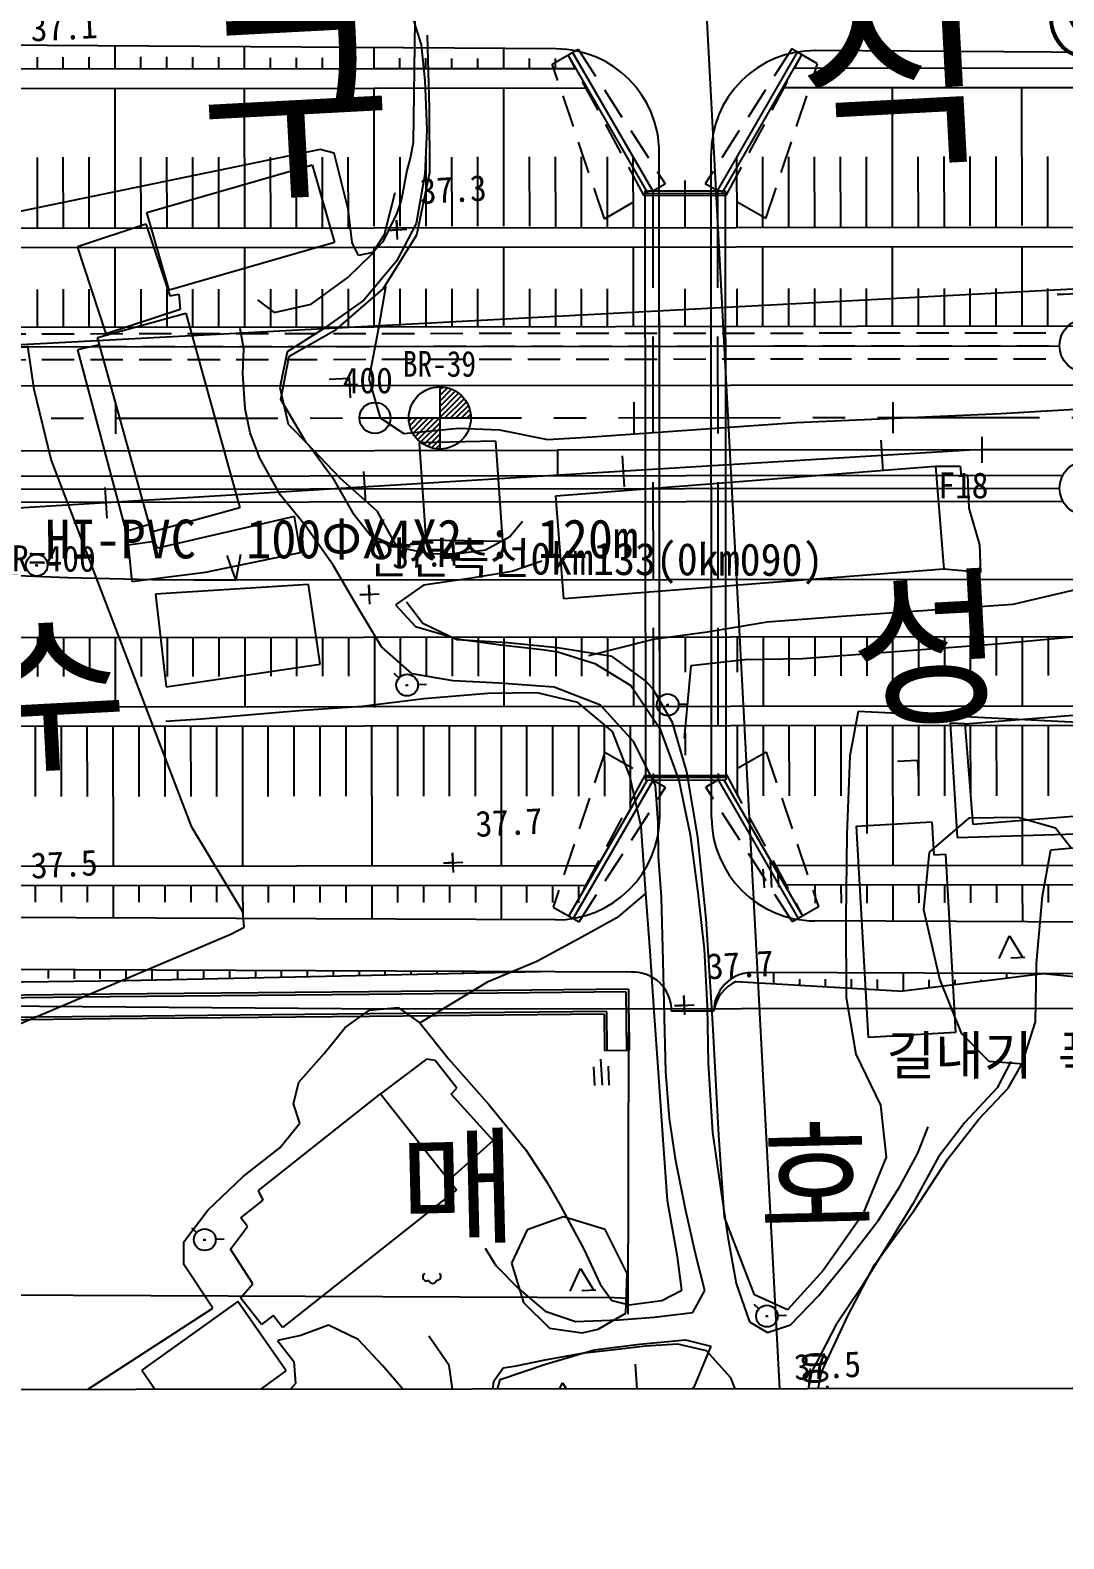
# Model space of a CAD drawing. Header units: millimetres. Extents: x 14054 to 14850, y 1103 to 1807.
# Drawn here: x 14309.7 to 14389.5, y 1396.4 to 1512.9 of the extents above; entities that cross this region are included whole.
import ezdxf
from ezdxf.enums import TextEntityAlignment as Align
from ezdxf.xclip import XClip

# ---------------------------------------------------------------- set-up
doc = ezdxf.new("R2010")
doc.units = ezdxf.units.MM
doc.header["$LTSCALE"] = 10
doc.header["$MEASUREMENT"] = 0
doc.header["$XCLIPFRAME"] = 2
for name, pattern in [('CENTER', [2, 1.25, -0.25, 0.25, -0.25]), ('DASHED2', [0.375, 0.25, -0.125]), ('DASHEDX2', [1.5, 1, -0.5]), ('HIDDEN', [0.375, 0.25, -0.125])]:
    doc.linetypes.add(name, pattern=pattern)
for name, color, linetype in [('TN-CABL', 4, 'Continuous'), ('TN-MANH', 4, 'Continuous'), ('TZ-BASE', 253, 'Continuous'), ('TZ-CABL', 4, 'Continuous')]:
    doc.layers.add(name, color=color, linetype=linetype)
doc.layers.add('TX-PAPR', color=2, linetype='Continuous', plot=False)
doc.styles.add('GR', font='GulimChe.ttf')
doc.styles.get("Standard").update_dxf_attribs({"font": 'GulimChe.ttf'})
doc.linetypes.add('ZIGZAG', pattern='A,0.0001,-0.2,[131,ltypeshp.shx,S=0.2,R=0,X=-0.2,Y=0],-0.4,[131,ltypeshp.shx,S=0.2,R=180,X=0.2,Y=0],-0.2', length=0.8001)

# ---------------------------------------------------------------- blocks, each defined once
blk = doc.blocks.new('JD-FJFJJ5GH')
at = {"layer": 'TZ-BASE'}
for p, q in [((220.07, 135.32), (238.65, -214.54)), ((203.19, 39.92, 38), (202.95, 21.46, 38)), ((699.42, 33.79), (0, -3.35)), ((202.93, 31.06, 38.48), (203.57, 29, 38.48)), ((213.99, 28.68), (37.35, 29.88)), ((204.2, 24.07, 36.98), (204.06, 29.74, 36.98)), ((173.94, 27.14), (173.94, 28.05)), ((175.94, 27.14), (175.94, 28.04)), ((177.94, 27.14), (177.94, 28.04)), ((179.94, 27.14), (179.94, 28.91)), ((181.94, 27.15), (181.94, 28.06)), ((183.94, 27.15), (183.94, 28.06)), ((185.94, 27.15), (185.94, 28.05)), ((187.94, 27.15), (187.94, 28.04)), ((189.94, 27.15), (189.94, 28.85)), ((191.94, 27.16), (191.94, 27.99)), ((193.94, 27.16), (193.94, 27.99)), ((195.94, 27.16), (195.94, 27.98)), ((197.94, 27.16), (197.94, 27.98)), ((199.94, 27.16), (199.94, 28.78)), ((201.93, 27.16), (201.93, 27.96)), ((203.57, 29, 38.48), (203.84, 26.23, 38.48)), ((209.94, 27.17), (209.94, 28.71)), ((279.8, 28.24), (233.99, 28.55)), ((79.94, 27.05), (199.93, 27.16)), ((199.93, 27.16), (215.51, 27.18)), ((203.93, 27.17), (203.93, 27.96)), ((205.93, 27.17), (205.93, 27.95)), ((207.93, 27.17), (207.93, 27.95)), ((211.94, 27.17), (211.94, 27.94)), ((213.94, 27.18), (213.94, 27.93)), ((232.36, 27.19), (412.8, 27.36)), ((79.94, 25.55), (199.93, 25.66)), ((179.95, 14.84), (179.94, 25.64)), ((189.95, 14.85), (189.94, 25.65)), ((199.93, 25.66), (216.37, 25.68)), ((199.95, 14.99), (199.94, 25.66)), ((203.84, 26.23, 38.48), (204, 22.45, 38.48)), ((209.95, 15), (209.94, 25.67)), ((231.49, 25.69), (412.8, 25.86)), ((239.95, 14.9), (239.94, 25.7)), ((249.95, 15.04), (249.94, 25.71)), ((204.23, 19.14, 36.98), (204.2, 24.07, 36.98)), ((204, 22.45, 38.48), (203.84, 19.01, 38.48)), ((202.95, 21.46, 38), (202.75, 20.35, 38)), ((195.76, 20.91, 38), (171.84, 15.98, 38)), ((173.95, 14.84), (173.94, 20.3)), ((175.95, 14.84), (175.94, 20.31)), ((177.95, 14.84), (177.94, 20.31)), ((181.95, 14.85), (181.94, 20.31)), ((183.95, 14.85), (183.94, 20.31)), ((185.95, 14.85), (185.94, 20.32)), ((187.95, 14.85), (187.94, 20.32)), ((191.95, 14.86), (191.94, 20.32)), ((193.95, 14.86), (193.94, 20.32)), ((196.84, 20.63, 38), (195.76, 20.91, 38)), ((195.95, 14.86), (195.94, 20.32)), ((197.93, 16.3, 38), (196.84, 20.63, 38)), ((197.95, 14.86), (197.94, 20.33)), ((201.95, 14.99), (201.94, 20.33)), ((202.75, 20.35, 38), (202.47, 19.28, 38)), ((203.95, 15), (203.94, 20.33)), ((205.95, 15), (205.94, 20.33)), ((207.95, 15), (207.94, 20.34)), ((211.95, 15), (211.94, 20.34)), ((213.95, 14.88), (213.94, 20.34)), ((215.95, 14.88), (215.94, 20.34)), ((217.95, 14.88), (217.94, 20.34)), ((219.95, 14.88), (219.94, 20.34)), ((221.98, -30.57), (221.94, 20.69)), ((225.98, -30.67), (225.94, 20.54)), ((227.95, 14.89), (227.94, 20.35)), ((229.95, 14.89), (229.94, 20.35)), ((231.95, 14.89), (231.94, 20.35)), ((233.95, 14.89), (233.94, 20.35)), ((235.95, 14.9), (235.94, 20.35)), ((237.95, 14.9), (237.94, 20.35)), ((241.95, 14.9), (241.94, 20.35)), ((243.95, 14.9), (243.94, 20.36)), ((245.95, 15.03), (245.94, 20.36)), ((247.95, 14.91), (247.94, 20.36)), ((251.95, 14.91), (251.94, 20.36)), ((182.39, 16.06, 41.04), (195.15, 19.73, 41.04)), ((195.15, 19.73, 41.04), (196.88, 13.72, 41.04)), ((202.47, 19.28, 38), (202.04, 17.07, 38)), ((203.84, 19.01, 38.48), (203.18, 15.21, 38.48)), ((203.24, 14.32, 36.98), (204.23, 19.14, 36.98)), ((200.74, 14.36, 38.48), (201.55, 17.6, 38.48)), ((221.95, 14.88), (221.94, 18.52)), ((223.95, 14.88), (223.94, 18.52)), ((225.95, 14.89), (225.94, 18.53)), ((202.04, 17.07, 38), (201.69, 15.99, 38)), ((177.03, 13.42, 41.03), (182.32, 15.17, 41.03)), ((182.32, 15.17, 41.03), (184.16, 9.61, 41.03)), ((184.11, 10.05, 41.04), (182.39, 16.06, 41.04)), ((198.25, 13.74, 38), (197.93, 16.3, 38)), ((201.69, 15.99, 38), (200.62, 13.77, 38)), ((201.75, 13.96, 37.34), (201.67, 15.46, 37.34)), ((201.67, 15.46, 37.34), (201.71, 14.71, 37.34)), ((203.18, 15.21, 38.48), (201.67, 12.28, 38.48)), ((-0.01, 14.68), (199.94, 14.86)), ((199.77, 12.83, 38.48), (200.74, 14.36, 38.48)), ((199.94, 14.86), (387.45, 15.03)), ((200.64, 10.14, 36.98), (203.24, 14.32, 36.98)), ((200.97, 14.67, 37.34), (202.46, 14.75, 37.34)), ((201.71, 14.71, 37.34), (200.97, 14.67, 37.34)), ((0.51, 13.18), (199.94, 13.36)), ((179.26, 6.67, 41.03), (177.03, 13.42, 41.03)), ((179.95, 7.21), (179.95, 13.34)), ((196.88, 13.72, 41.04), (184.11, 10.05, 41.04)), ((189.95, 7.22), (189.95, 13.35)), ((197.9, 11.02, 38.48), (199.77, 12.83, 38.48)), ((198.74, 12.72, 38), (198.25, 13.74, 38)), ((199.83, 12.97, 38), (198.74, 12.72, 38)), ((200.62, 13.77, 38), (199.83, 12.97, 38)), ((199.94, 13.36), (385.14, 13.53)), ((199.95, 7.23), (199.95, 13.36)), ((209.95, 7.24), (209.95, 13.37)), ((219.95, 7.25), (219.95, 13.38)), ((229.95, 7.26), (229.95, 13.39)), ((239.95, 7.27), (239.95, 13.4)), ((249.95, 7.28), (249.95, 13.41)), ((201.67, 12.28, 38.48), (199.13, 9.28, 38.48)), ((195.08, 8.96, 38.48), (197.9, 11.02, 38.48)), ((173.95, 7.21), (173.95, 10.11)), ((175.95, 7.21), (175.95, 10.12)), ((177.95, 7.21), (177.95, 10.12)), ((181.95, 7.22), (181.95, 10.12)), ((183.95, 7.22), (183.95, 10.12)), ((184.16, 9.61, 41.03), (184.87, 9.75, 41.03)), ((184.87, 9.75, 41.03), (184.96, 8.55, 41.03)), ((185.95, 7.22), (185.95, 10.13)), ((187.95, 7.22), (187.95, 10.13)), ((191.95, 7.23), (191.95, 10.13)), ((193.95, 7.23), (193.95, 10.13)), ((195.95, 7.23), (195.95, 10.13)), ((197, 7.02, 36.98), (200.64, 10.14, 36.98)), ((197.95, 7.23), (197.95, 10.14)), ((200.81, 10.25, 37.85), (200.28, 7.11, 37.85)), ((200.8, 10.47, 37.85), (200.81, 10.25, 37.85)), ((201.95, 7.23), (201.95, 10.14)), ((203.95, 7.24), (203.95, 10.14)), ((205.95, 7.24), (205.95, 10.14)), ((207.95, 7.24), (207.95, 10.15)), ((211.95, 7.24), (211.95, 10.15)), ((213.95, 7.25), (213.95, 10.15)), ((215.95, 7.25), (215.95, 10.15)), ((217.95, 7.25), (217.95, 10.15)), ((221.95, 7.25), (221.95, 10.16)), ((223.95, 7.25), (223.95, 10.16)), ((225.95, 7.26), (225.95, 10.16)), ((227.95, 7.26), (227.95, 10.16)), ((231.95, 7.26), (231.95, 10.17)), ((233.95, 7.26), (233.95, 10.17)), ((235.95, 7.27), (235.95, 10.17)), ((237.95, 7.27), (237.95, 10.17)), ((241.95, 7.27), (241.95, 10.18)), ((243.95, 7.27), (243.95, 10.18)), ((245.95, 7.27), (245.95, 10.18)), ((247.95, 7.28), (247.95, 10.18)), ((251.95, 7.28), (251.95, 10.19)), ((252.67, 9.71, 37.37), (254.16, 9.79, 37.37)), ((253.41, 9.75, 37.37), (252.67, 9.71, 37.37)), ((178.58, 6.39, 41.06), (185.39, 8.28, 41.06)), ((184.96, 8.55, 41.03), (179.26, 6.67, 41.03)), ((185.39, 8.28, 41.06), (189.56, -6.75, 41.06)), ((190.94, 9.31, 38.48), (192.23, 8.33, 38.48)), ((192.23, 8.33, 38.48), (195.08, 8.96, 38.48)), ((199.13, 9.28, 38.48), (196.06, 7.1, 38.48)), ((0.52, 7.05), (199.95, 7.23)), ((189.88, 5.52, 38.33), (189.6, 7.08, 38.33)), ((196.06, 7.1, 38.48), (193.22, 5.29, 38.48)), ((193.39, 4.95, 36.98), (197, 7.02, 36.98)), ((200.28, 7.11, 37.85), (199.52, 3.2, 37.85)), ((199.95, 7.23), (412.82, 7.43)), ((178.74, 5.83, 40.44), (177.03, 5.45, 40.44)), ((182.76, -8.64, 41.06), (178.58, 6.39, 41.06)), ((173.7, 2.39, 38), (173.21, 5.74, 38)), ((177.03, 5.45, 40.44), (180.76, -8.55, 40.44)), ((189.8, 3.62, 38.33), (189.88, 5.52, 38.33)), ((193.22, 5.29, 38.48), (192.67, 2.54, 38.48)), ((192.73, 1.61, 36.98), (193.39, 4.95, 36.98)), ((189.99, 0.89, 38.33), (189.8, 3.62, 38.33)), ((0, 2.5), (339.56, 2.8)), ((175, -3.03, 38), (173.7, 2.39, 38)), ((192.67, 2.54, 38.48), (193.29, -0.31, 38.48)), ((196.46, 3.17, 37.07), (198.01, 3.25, 37.07)), ((198.01, 3.25, 37.07), (198.09, 1.73, 37.07)), ((199.52, 3.2, 37.85), (200.41, 0.18, 37.85)), ((205.01, 2.58), (205.01, -2.22)), ((205.01, 2.34), (205.24, 2.57)), ((205.01, 1.91), (205.6, 2.51)), ((205.01, 1.49), (205.92, 2.4)), ((180, -1.04), (180, 1.36)), ((194.68, -1.72, 36.98), (192.73, 1.61, 36.98)), ((205.01, 1.07), (206.2, 2.26)), ((205.01, 0.64), (206.46, 2.09)), ((205.01, 0.22), (206.68, 1.9)), ((205.39, 0.18), (206.89, 1.67)), ((205.82, 0.18), (207.06, 1.42)), ((220, -1.01), (220, 1.39)), ((240, -0.99), (240, 1.41)), ((248.31, 0.53, 37.85), (263.65, 1.43, 37.85)), ((190.32, -0.7, 38.33), (189.99, 0.89, 38.33)), ((200.41, 0.18, 37.85), (202.24, -1.01, 37.85)), ((202.61, 0.18), (207.41, 0.18)), ((202.62, -0.05), (202.85, 0.18)), ((202.68, -0.41), (203.27, 0.18)), ((202.79, -0.73), (203.7, 0.18)), ((202.93, -1.02), (204.12, 0.18)), ((203.1, -1.27), (204.55, 0.18)), ((203.29, -1.5), (204.97, 0.18)), ((206.24, 0.18), (207.21, 1.15)), ((206.67, 0.18), (207.32, 0.83)), ((207.09, 0.18), (207.39, 0.48)), ((232.52, -0.18, 37.85), (248.31, 0.53, 37.85)), ((190.38, -0.98, 38.33), (190.32, -0.7, 38.33)), ((191.12, -2.93, 38.33), (190.38, -0.98, 38.33)), ((193.29, -0.31, 38.48), (194.91, -1.95, 38.48)), ((202.24, -1.01, 37.85), (206.47, -0.61, 37.85)), ((203.52, -1.7), (205.01, -0.21)), ((203.77, -1.87), (205.01, -0.63)), ((204.05, -2.02), (205.01, -1.06)), ((206.47, -0.61, 37.85), (209.62, -0.74, 37.85)), ((209.62, -0.74, 37.85), (213.32, -1.49, 37.85)), ((216.77, -1.28, 37.85), (232.52, -0.18, 37.85)), ((31.17, -2.47), (199.96, -2.32)), ((246.34, -2.28), (53.27, -14.05)), ((197.34, -4.5, 36.98), (194.68, -1.72, 36.98)), ((194.91, -1.95, 38.48), (196.73, -4.43, 38.48)), ((199.96, -2.32), (214.09, -2.31)), ((209.32, -1.62, 39.87), (203.4, -1.75, 39.87)), ((203.4, -1.75, 39.87), (203.92, -9.22, 39.87)), ((204.36, -2.13), (205.01, -1.48)), ((204.71, -2.2), (205.01, -1.9)), ((209.86, -9.34, 39.87), (209.32, -1.62, 39.87)), ((213.32, -1.49, 37.85), (216.77, -1.28, 37.85)), ((246.86, -2.28), (214.09, -2.31)), ((214.09, -2.31), (214.09, -4.28)), ((239.05, -1.53), (239.19, -3.92)), ((246.86, -3.28), (246.86, -1.28)), ((278.64, -2.26), (246.86, -2.28)), ((185.87, -31.43, 38), (175, -3.03, 38)), ((192.71, -5.79, 38.33), (191.12, -2.93, 38.33)), ((219.08, -2.74), (219.23, -5.14)), ((196.73, -4.43, 38.48), (198.27, -7.11, 38.48)), ((200.2, -7.05, 36.98), (197.34, -4.5, 36.98)), ((199.12, -3.96), (199.27, -6.35)), ((213.95, -5.84, 40.38), (243.28, -3.53, 40.38)), ((243.28, -3.53, 40.38), (243.91, -11.49, 40.38)), ((243.28, -3.53, 40.22), (245.16, -3.55, 40.22)), ((245.16, -3.55, 40.22), (245.25, -4.29, 40.22)), ((245.25, -4.29, 40.22), (245.74, -4.22, 40.22)), ((245.74, -4.22, 40.22), (245.85, -6.79, 40.22)), ((179.16, -5.18), (179.3, -7.57)), ((194.63, -8.15, 38.33), (192.71, -5.79, 38.33)), ((189.56, -6.75, 41.06), (182.76, -8.64, 41.06)), ((214.57, -13.8, 40.38), (213.95, -5.84, 40.38)), ((245.85, -6.79, 40.22), (246.66, -9.63, 40.22)), ((180.76, -8.55, 40.44), (182.59, -8.01, 40.44)), ((193.79, -7.43, 40.31), (183.21, -9.88, 40.31)), ((194.24, -10.22, 40.31), (193.79, -7.43, 40.31)), ((196.77, -11.18, 38.33), (194.63, -8.15, 38.33)), ((198.27, -7.11, 38.48), (199.64, -8.84, 38.48)), ((201.63, -9.66, 36.98), (200.2, -7.05, 36.98)), ((210.41, -8.98, 38.48), (211.4, -7.8, 38.48)), ((199.64, -8.84, 38.48), (201.75, -9.76, 38.48)), ((203.92, -9.22, 39.87), (209.86, -9.34, 39.87)), ((208.52, -10, 38.48), (210.41, -8.98, 38.48)), ((182.99, -9.36, 40.31), (180.94, -9.65, 40.31)), ((180.94, -9.65, 40.31), (181.24, -12.45, 40.31)), ((183.21, -9.88, 40.31), (182.99, -9.36, 40.31)), ((186.91, -11.73, 40.31), (194.24, -10.22, 40.31)), ((189.26, -12.33), (188.59, -10.45)), ((189.62, -10.37), (189.26, -12.33)), ((201.75, -9.76, 38.48), (204.25, -10.3, 38.48)), ((204.25, -10.3, 38.48), (206.46, -10.29, 38.48)), ((206.46, -10.29, 38.48), (208.52, -10, 38.48)), ((246.66, -9.63, 40.22), (246.74, -11.76, 40.22)), ((173.77, -11.19, 37.78), (173.98, -11.21, 37.78)), ((173.88, -11.12, 37.78), (173.89, -11.28, 37.78)), ((174.72, -11.15, 37.78), (175.4, -11.13, 37.78)), ((198.64, -14.41, 38.33), (196.77, -11.18, 38.33)), ((212.87, -10.88, 38.48), (210.56, -11.68, 38.48)), ((243.91, -11.49, 40.38), (214.57, -13.8, 40.38)), ((246.74, -11.76, 40.22), (243.91, -11.49, 40.22)), ((181.24, -12.45, 40.31), (186.91, -11.73, 40.31)), ((194.87, -12.67, 38.89), (183.06, -13.43, 38.89)), ((189.26, -12.33), (263.26, -12.27)), ((195.77, -18.83, 38.89), (194.87, -12.67, 38.89)), ((199.61, -14.2, 37.43), (199.53, -12.7, 37.43)), ((199.53, -12.7, 37.43), (199.57, -13.45, 37.43)), ((203.74, -12.73, 38.48), (201.59, -14.24, 38.48)), ((207.14, -12.25, 38.48), (203.74, -12.73, 38.48)), ((210.56, -11.68, 38.48), (207.14, -12.25, 38.48)), ((255.88, -12.66, 37.62), (249.23, -14.23, 37.62)), ((183.06, -13.43, 38.89), (183.88, -20.59, 38.89)), ((198.83, -13.49, 37.43), (200.32, -13.41, 37.43)), ((199.57, -13.45, 37.43), (198.83, -13.49, 37.43)), ((200.5, -17.5, 38.33), (198.64, -14.41, 38.33)), ((201.59, -14.24, 38.48), (203.14, -15.92, 38.48)), ((203.7, -15.7, 36.98), (202.44, -14.04, 36.98)), ((242.65, -14.69, 37.62), (236.04, -15.16, 37.62)), ((249.23, -14.23, 37.62), (242.65, -14.69, 37.62)), ((203.14, -15.92, 38.48), (206.5, -16.9, 38.48)), ((206.32, -16.95, 36.98), (203.7, -15.7, 36.98)), ((230.28, -15.6, 37.62), (225.65, -16.35, 37.62)), ((236.04, -15.16, 37.62), (230.28, -15.6, 37.62)), ((261.54, -16.02, 38.25), (248.01, -17.29, 38.25)), ((279.66, -16.69), (80.55, -16.87)), ((173.98, -19.79), (173.98, -16.79)), ((175.98, -19.79), (175.98, -16.79)), ((177.98, -19.79), (177.98, -16.79)), ((179.98, -22.19), (179.98, -16.79)), ((181.98, -19.78), (181.98, -16.78)), ((183.98, -19.78), (183.98, -16.78)), ((185.98, -19.78), (185.98, -16.78)), ((187.98, -19.78), (187.98, -16.78)), ((189.98, -22.18), (189.98, -16.78)), ((191.98, -19.77), (191.98, -16.77)), ((193.98, -19.77), (193.98, -16.77)), ((195.98, -19.77), (195.98, -16.77)), ((197.98, -19.77), (197.98, -16.77)), ((199.98, -22.17), (199.98, -16.77)), ((201.98, -19.77), (201.98, -16.77)), ((203.98, -19.76), (203.98, -16.76)), ((205.98, -19.76), (205.98, -16.76)), ((210.23, -17.18, 36.98), (206.32, -16.95, 36.98)), ((206.5, -16.9, 38.48), (209.71, -17.35, 38.48)), ((207.98, -19.76), (207.98, -16.76)), ((209.71, -17.35, 38.48), (212.91, -17.7, 38.48)), ((209.98, -22.16), (209.98, -16.76)), ((214.09, -17.58, 36.98), (210.23, -17.18, 36.98)), ((211.98, -19.76), (211.98, -16.76)), ((213.98, -19.75), (213.98, -16.75)), ((215.98, -19.75), (215.98, -16.75)), ((221.47, -16.93, 37.62), (216.49, -18.2, 37.62)), ((217.98, -19.75), (217.98, -16.75)), ((219.98, -22.12), (219.98, -16.75)), ((225.65, -16.35, 37.62), (221.47, -16.93, 37.62)), ((221.98, -19.44), (221.98, -16.75)), ((223.98, -19.44), (223.98, -16.75)), ((225.98, -19.44), (225.98, -16.74)), ((227.98, -19.44), (227.98, -16.74)), ((229.98, -22.14), (229.98, -16.74)), ((231.98, -19.74), (231.98, -16.74)), ((248.01, -17.29, 38.25), (233.01, -18.41, 38.25)), ((233.98, -19.74), (233.98, -16.74)), ((235.98, -19.73), (235.98, -16.73)), ((237.98, -19.73), (237.98, -16.73)), ((239.98, -22.13), (239.98, -16.73)), ((241.98, -19.73), (241.98, -16.73)), ((243.98, -19.73), (243.98, -16.73)), ((245.98, -19.73), (245.98, -16.73)), ((247.98, -19.72), (247.98, -16.72)), ((249.98, -22.12), (249.98, -16.72)), ((251.98, -19.72), (251.98, -16.72)), ((202.86, -19.58, 38.33), (200.5, -17.5, 38.33)), ((212.91, -17.7, 38.48), (214.11, -17.87, 38.48)), ((218.31, -18.25, 36.98), (214.09, -17.58, 36.98)), ((214.11, -17.87, 38.48), (216.96, -18.78, 38.48)), ((220.87, -20.11, 36.98), (218.31, -18.25, 36.98)), ((228.55, -18.5, 38.25), (224.37, -18.97, 38.25)), ((233.01, -18.41, 38.25), (228.55, -18.5, 38.25)), ((183.88, -20.59, 38.89), (195.77, -18.83, 38.89)), ((201.46, -19.53, 38.07), (201.85, -19.9, 38.07)), ((206.04, -20.11, 38.33), (202.86, -19.58, 38.33)), ((216.96, -18.78, 38.48), (219.76, -20.48, 38.48)), ((224.37, -18.97, 38.25), (223.86, -24.55, 38.25)), ((202.37, -20.45, 38.07), (202.57, -20.46, 38.07)), ((202.48, -20.38, 38.07), (202.49, -20.54, 38.07)), ((203.32, -20.41, 38.07), (203.99, -20.39, 38.07)), ((209.59, -20.29, 38.33), (206.04, -20.11, 38.33)), ((213.83, -20.6, 38.33), (209.59, -20.29, 38.33)), ((217.4, -22, 38.33), (213.83, -20.6, 38.33)), ((219.76, -20.48, 38.48), (221.99, -23.79, 38.48)), ((221.45, -20.75, 36.98), (220.87, -20.11, 36.98)), ((222.96, -23.33, 36.98), (221.45, -20.75, 36.98)), ((279.66, -22.06), (80.71, -22.24)), ((199, -22.11, 38.08), (194.45, -22.42, 38.08)), ((203.78, -21.52, 38.08), (199, -22.11, 38.08)), ((208.72, -21.1, 38.08), (203.78, -21.52, 38.08)), ((212.51, -21.05, 38.08), (208.72, -21.1, 38.08)), ((215.67, -21.8, 38.08), (212.51, -21.05, 38.08)), ((218.33, -24.04, 38.08), (215.67, -21.8, 38.08)), ((219.99, -24.82, 38.33), (217.4, -22, 38.33)), ((221.58, -21.05, 38.07), (221.97, -21.42, 38.07)), ((222.49, -21.98, 38.07), (222.69, -21.99, 38.07)), ((222.6, -21.9, 38.07), (222.6, -22.06, 38.07)), ((223.44, -21.93, 38.07), (224.11, -21.91, 38.07)), ((184.57, -23.22, 38.08), (183.86, -23.27, 38.08)), ((186.6, -23.08, 38.08), (184.57, -23.22, 38.08)), ((190.47, -22.74, 38.08), (186.6, -23.08, 38.08)), ((194.45, -22.42, 38.08), (190.47, -22.74, 38.08)), ((237.3, -22.5, 36.98), (236.65, -25.91, 36.98)), ((257.89, -23.53, 36.98), (237.3, -22.5, 36.98)), ((245.55, -23.43, 41.76), (257.6, -22.48, 41.76)), ((279.66, -23.56), (80.76, -23.74)), ((173.77, -23.66), (173.78, -29.06)), ((175.77, -23.66), (175.78, -29.06)), ((177.77, -23.66), (177.78, -29.06)), ((179.77, -23.66), (179.78, -34.46)), ((181.77, -23.65), (181.78, -29.05)), ((183.77, -23.65), (183.78, -29.05)), ((185.77, -23.65), (185.78, -29.05)), ((187.77, -23.65), (187.78, -29.05)), ((189.77, -23.65), (189.78, -34.45)), ((191.74, -23.64), (191.74, -29.05)), ((193.74, -23.64), (193.74, -29.04)), ((195.74, -23.64), (195.74, -29.04)), ((197.74, -23.64), (197.74, -29.04)), ((199.74, -23.64), (199.75, -34.44)), ((201.74, -23.64), (201.74, -29.04)), ((203.74, -23.63), (203.74, -29.03)), ((205.74, -23.63), (205.74, -29.03)), ((207.74, -23.63), (207.74, -29.03)), ((209.74, -23.63), (209.75, -34.43)), ((211.7, -23.63), (211.71, -29.03)), ((213.7, -23.62), (213.71, -29.02)), ((215.7, -23.62), (215.71, -29.02)), ((217.7, -23.62), (217.71, -29.02)), ((219.67, -27.45, 38.08), (218.33, -24.04, 38.08)), ((219.7, -23.62), (219.71, -30.1)), ((221.98, -25.85), (221.98, -24.15)), ((221.99, -23.79, 38.48), (223.45, -27.79, 38.48)), ((224.08, -27.14, 36.98), (222.96, -23.33, 36.98)), ((223.98, -25.85), (223.98, -24.15)), ((225.98, -25.86), (225.98, -24.14)), ((227.99, -29.01), (227.98, -23.61)), ((229.99, -29.01), (229.98, -23.61)), ((231.99, -29.01), (231.98, -23.61)), ((233.99, -29.01), (233.98, -23.61)), ((235.99, -29), (235.98, -23.6)), ((237.99, -31.9), (237.98, -23.6)), ((239.99, -34.4), (239.98, -23.6)), ((241.99, -29), (241.98, -23.6)), ((243.99, -29), (243.98, -23.6)), ((245.55, -23.43, 41.42), (244.4, -23.4, 41.42)), ((244.4, -23.4, 41.42), (244.95, -32.22, 41.42)), ((246.17, -31.21, 41.76), (245.55, -23.43, 41.76)), ((245.99, -29), (245.98, -23.6)), ((247.99, -28.99), (247.98, -23.59)), ((249.99, -34.39), (249.98, -23.59)), ((251.99, -28.99), (251.98, -23.59)), ((221.65, -28.21, 38.33), (219.99, -24.82, 38.33)), ((236.65, -25.91, 36.98), (236.43, -32, 36.98)), ((240.34, -26.32, 38.94), (241.88, -26.24, 38.94)), ((241.88, -26.24, 38.94), (241.96, -27.76, 38.94)), ((220.55, -31.36, 38.08), (219.67, -27.45, 38.08)), ((223.45, -27.79, 38.48), (224.32, -32.02, 38.48)), ((224.93, -32.19, 36.98), (224.08, -27.14, 36.98)), ((221.85, -31.05, 38.33), (221.65, -28.21, 38.33)), ((258.21, -30.26, 41.76), (246.17, -31.21, 41.76)), ((189.79, -37.97, 38), (185.87, -31.43, 38)), ((220.92, -36.55, 38.08), (220.55, -31.36, 38.08)), ((221.89, -33.69, 38.33), (221.85, -31.05, 38.33)), ((237.17, -31.35, 41.24), (242.99, -31.02, 41.24)), ((238.09, -47.67, 41.24), (237.17, -31.35, 41.24)), ((242.81, -33.34, 40.4), (245.88, -30.69, 40.4)), ((242.99, -31.02, 41.24), (243.13, -33.56, 41.24)), ((245.88, -30.69, 40.4), (249.63, -30.65, 40.4)), ((249.63, -30.65, 40.4), (252.54, -31.48, 40.4)), ((224.32, -32.02, 38.48), (224.91, -36.48, 38.48)), ((225.56, -38.51, 36.98), (224.93, -32.19, 36.98)), ((236.43, -32, 36.98), (236.34, -38.44, 36.98)), ((244.95, -32.22, 41.42), (257.75, -31.83, 41.42)), ((252.54, -31.48, 40.4), (253.76, -33.04, 40.4)), ((206.06, -34.91, 37.67), (205.98, -33.41, 37.67)), ((205.98, -33.41, 37.67), (206.02, -34.16, 37.67)), ((222.11, -36.82, 38.33), (221.89, -33.69, 38.33)), ((242.37, -37.8, 40.4), (242.81, -33.34, 40.4)), ((243.13, -33.56, 41.24), (244.04, -33.51, 41.24)), ((244.04, -33.51, 41.24), (244.82, -47.29, 41.24)), ((251.52, -36.73, 36.98), (252.16, -33.18, 36.98)), ((252.16, -33.18, 36.98), (256.1, -32.8, 36.98)), ((217.19, -34.42), (81.09, -34.54)), ((205.28, -34.2, 37.67), (206.77, -34.12, 37.67)), ((206.02, -34.16, 37.67), (205.28, -34.2, 37.67)), ((229.95, -34.66, 37.21), (230.03, -36.1, 37.21)), ((230.51, -34.06, 37.21), (230.61, -36.07, 37.21)), ((279.67, -34.36), (230.78, -34.41)), ((231.18, -36.06, 37.21), (231.1, -34.59, 37.21)), ((216.33, -35.92), (81.14, -36.04)), ((173.78, -35.96), (173.78, -37.21)), ((175.78, -35.96), (175.78, -37.21)), ((177.78, -35.96), (177.78, -37.21)), ((179.78, -35.96), (179.79, -38.45)), ((181.78, -35.95), (181.78, -37.22)), ((183.78, -35.95), (183.78, -37.22)), ((185.78, -35.95), (185.78, -37.22)), ((187.78, -35.95), (187.78, -37.22)), ((189.78, -35.95), (189.79, -38.44)), ((191.75, -35.94), (191.75, -37.23)), ((193.75, -35.94), (193.75, -37.23)), ((195.75, -35.94), (195.75, -37.23)), ((197.75, -35.94), (197.75, -37.23)), ((199.75, -35.94), (199.75, -38.52)), ((201.75, -35.94), (201.75, -37.24)), ((203.75, -35.93), (203.75, -37.24)), ((205.75, -35.93), (205.75, -37.24)), ((207.75, -35.93), (207.75, -37.25)), ((209.75, -35.93), (209.75, -38.52)), ((211.71, -35.93), (211.71, -37.25)), ((213.71, -35.92), (213.71, -37.25)), ((215.71, -35.92), (215.71, -37.26)), ((279.67, -35.86), (231.65, -35.91)), ((234, -37.3), (233.99, -35.91)), ((236, -37.29), (235.99, -35.9)), ((238, -37.29), (237.99, -35.9)), ((240, -38.69), (239.99, -35.9)), ((242, -37.27), (241.99, -35.9)), ((244, -37.27), (243.99, -35.9)), ((246, -37.26), (245.99, -35.9)), ((248, -37.26), (247.99, -35.89)), ((250, -38.73), (249.99, -35.89)), ((252, -37.24), (251.99, -35.89)), ((218.86, -38.3, 38.01), (220.92, -36.55, 38.01)), ((221.23, -40.99, 38.08), (220.92, -36.55, 38.08)), ((222.24, -41.74, 38.33), (222.11, -36.82, 38.33)), ((224.91, -36.48, 38.48), (225.4, -40.84, 38.48)), ((251.06, -41.95, 36.98), (251.52, -36.73, 36.98)), ((213.95, -38.58), (81.55, -38.05)), ((189.9, -39.15, 38), (189.79, -37.97, 38)), ((215.97, -39.9, 38.01), (218.86, -38.3, 38.01)), ((236.34, -38.44, 36.98), (236.38, -44.58, 36.98)), ((243.6, -43.15, 40.4), (242.37, -37.8, 40.4)), ((188.93, -39.67, 38), (189.9, -39.15, 38)), ((226.08, -46.59, 36.98), (225.56, -38.51, 36.98)), ((277.52, -38.84), (233.95, -38.66)), ((170.59, -47.44, 38), (188.93, -39.67, 38)), ((212.49, -41.78, 38.01), (215.97, -39.9, 38.01)), ((248.18, -41.56, 39.55), (248.99, -39.82, 39.55)), ((248.99, -39.82, 39.55), (249.98, -41.47, 39.55)), ((208.74, -43.33, 38.01), (212.49, -41.78, 38.01)), ((221.55, -45.62, 38.08), (221.23, -40.99, 38.08)), ((222.34, -46.13, 38.33), (222.24, -41.74, 38.33)), ((225.4, -40.84, 38.48), (225.63, -45.26, 38.48)), ((249.08, -41.52, 39.55), (250.16, -41.46, 39.55)), ((220.05, -42.61), (81.71, -42.05)), ((174.77, -42.42), (174.77, -43.12)), ((176.77, -42.43), (176.77, -43.13)), ((178.77, -42.44), (178.77, -43.14)), ((180.77, -42.45), (180.77, -43.25)), ((180.77, -43.25), (212.77, -42.58)), ((182.77, -42.46), (182.77, -43.21)), ((184.77, -42.47), (184.77, -43.16)), ((186.77, -42.47), (186.77, -43.12)), ((188.77, -42.48), (188.77, -43.08)), ((190.77, -42.49), (190.77, -43.04)), ((192.77, -42.5), (192.77, -43)), ((194.77, -42.51), (194.77, -42.96)), ((196.77, -42.51), (196.77, -42.91)), ((198.77, -42.52), (198.77, -42.87)), ((200.77, -42.53), (200.77, -42.83)), ((202.77, -42.54), (202.77, -42.79)), ((204.77, -42.55), (204.77, -42.75)), ((206.77, -42.55), (206.77, -42.7)), ((277.5, -42.84), (229.04, -42.64)), ((230.76, -42.65), (230.76, -43.5)), ((240.76, -42.69), (240.76, -44.09)), ((251.57, -42.74), (240.76, -44.09)), ((248.76, -42.72), (248.76, -43.09)), ((250.98, -46.45, 36.98), (251.06, -41.95, 36.98)), ((260.76, -43.67), (251.57, -42.74)), ((160.76, -43.52), (180.77, -43.25)), ((199.56, -44.14, 1.89), (179.56, -44.33, 1.89)), ((219.56, -43.93, 1.89), (199.56, -44.14, 1.89)), ((219.37, -44.13, 1.89), (199.56, -44.34, 1.89)), ((203.46, -46.52, 38.01), (208.74, -43.33, 38.01)), ((219.37, -44.13, -1.01), (219.41, -48.64, 6.68)), ((219.56, -43.93, 1.89), (219.58, -45.83, 1.89)), ((227.88, -43.33), (240.76, -44.09)), ((232.76, -43.16), (232.76, -43.62)), ((234.76, -43.17), (234.76, -43.74)), ((236.76, -43.17), (236.76, -43.85)), ((238.76, -43.18), (238.76, -43.97)), ((242.76, -43.2), (242.76, -43.84)), ((245.29, -47.39, 40.4), (243.6, -43.15, 40.4)), ((244.76, -43.21), (244.76, -43.59)), ((246.76, -43.21), (246.76, -43.34)), ((179.56, -44.33, 1.89), (159.56, -44.55, 1.89)), ((179.56, -44.53, 1.89), (159.56, -44.75, 1.89)), ((199.56, -44.34, 1.89), (179.56, -44.53, 1.89)), ((199.57, -45.55, 38.08), (201.8, -45.35, 38.08)), ((201.8, -45.35, 38.08), (203.46, -46.52, 38.08)), ((223.13, -45.21, 37.69), (224.63, -45.13, 37.69)), ((223.88, -45.17, 37.69), (223.13, -45.21, 37.69)), ((223.92, -45.92, 37.69), (223.84, -44.42, 37.69)), ((223.84, -44.42, 37.69), (223.88, -45.17, 37.69)), ((225.63, -45.26, 38.48), (225.73, -49.68, 38.48)), ((236.38, -44.58, 36.98), (237.11, -48.96, 36.98)), ((179.57, -46.03, 1.89), (159.58, -46.25, 1.89)), ((179.58, -46.23, 1.89), (159.58, -46.45, 1.89)), ((199.57, -45.84, 1.89), (179.57, -46.03, 1.89)), ((199.58, -46.04, 1.89), (179.58, -46.23, 1.89)), ((197.69, -46.89, 38.08), (199.57, -45.55, 38.08)), ((217.88, -45.65, 1.89), (199.57, -45.84, 1.89)), ((217.69, -45.85, 1.89), (199.58, -46.04, 1.89)), ((203.46, -46.52, 38.08), (205.69, -49.33, 38.08)), ((217.69, -45.85, 1.87), (217.71, -48.67, 6.68)), ((217.88, -45.65, 1.53), (217.91, -48.67, 6.68)), ((219.59, -45.83, 1.89), (219.61, -48.64, 6.68)), ((221.86, -49.99, 38.08), (221.55, -45.62, 38.08)), ((222.45, -50.31, 38.33), (222.34, -46.13, 38.33)), ((226.16, -45.63), (222.9, -45.62)), ((226.54, -55.2, 36.98), (226.08, -46.59, 36.98)), ((249.96, -49.67, 36.98), (250.98, -46.45, 36.98)), ((196.08, -48.9, 38.08), (197.69, -46.89, 38.08)), ((219.55, -69.02, 4.29), (219.6, -47.23, 4.29)), ((244.82, -47.29, 41.24), (238.09, -47.67, 41.24)), ((247.41, -49.53, 40.4), (245.29, -47.39, 40.4)), ((194.13, -51.11, 38.08), (196.08, -48.9, 38.08)), ((217.71, -48.67, 6.71), (219.61, -48.64, 6.71)), ((203.98, -49.35, 40.79), (200.43, -52.01, 40.79)), ((204.66, -49.44, 40.79), (203.98, -49.35, 40.79)), ((206.31, -51.58, 40.79), (204.66, -49.44, 40.79)), ((205.69, -49.33, 38.08), (208.8, -52.83, 38.08)), ((216.87, -49.94, 37.21), (216.94, -51.38, 37.21)), ((217.42, -49.34, 37.21), (217.53, -51.35, 37.21)), ((218.09, -51.34, 37.21), (218.02, -49.87, 37.21)), ((222.24, -55.54, 38.08), (221.86, -49.99, 38.08)), ((225.73, -49.68, 38.48), (226.06, -54.99, 38.48)), ((237.11, -48.96, 36.98), (239.03, -52.9, 36.98)), ((250.07, -49.73, 40.4), (247.41, -49.53, 40.4)), ((249.09, -49.52, 37.98), (248.02, -51.56, 37.98)), ((248.88, -51.57, 36.98), (249.96, -49.67, 36.98)), ((193.71, -52.78, 38.08), (194.13, -51.11, 38.08)), ((222.74, -53.93, 38.33), (222.45, -50.31, 38.33)), ((191, -59.47, 41.1), (200.43, -52.01, 41.1)), ((200.43, -52.01, 41.1), (206.3, -59.44, 41.1)), ((205.88, -52.04, 40.79), (206.31, -51.58, 40.79)), ((209.13, -55.63, 40.79), (205.88, -52.04, 40.79)), ((248.02, -51.56, 37.98), (245.52, -54.23, 37.98)), ((246.61, -53.98, 36.98), (248.88, -51.57, 36.98)), ((194.21, -54.28, 38.08), (193.71, -52.78, 38.08)), ((208.8, -52.83, 38.08), (211.65, -56.35, 38.08)), ((239.03, -52.9, 36.98), (239.46, -56.91, 36.98)), ((192.66, -56.18, 38.08), (194.21, -54.28, 38.08)), ((223.22, -57.19, 38.33), (222.74, -53.93, 38.33)), ((241.9, -56.59, 38.48), (242.69, -54.57, 38.48)), ((245.52, -54.23, 37.98), (243.49, -56.88, 37.98)), ((244.22, -57.04, 36.98), (246.61, -53.98, 36.98)), ((205.7, -58.68, 40.79), (209.13, -55.63, 40.79)), ((222.57, -60.27, 38.08), (222.24, -55.54, 38.08)), ((226.06, -54.99, 38.48), (226.62, -58.91, 38.48)), ((226.99, -61.53, 36.98), (226.54, -55.2, 36.98)), ((189.82, -58.41, 38.08), (192.66, -56.18, 38.08)), ((211.65, -56.35, 38.08), (213.25, -58.78, 38.08)), ((239.46, -56.91, 36.98), (237.66, -61.32, 36.98)), ((240.51, -59.16, 38.48), (241.9, -56.59, 38.48)), ((243.49, -56.88, 37.98), (241.53, -60.52, 37.98)), ((241.6, -61.05, 36.98), (244.22, -57.04, 36.98)), ((223.99, -61.06, 38.33), (223.22, -57.19, 38.33)), ((187.1, -61, 38.08), (189.82, -58.41, 38.08)), ((213.25, -58.78, 38.08), (214.31, -60.67, 38.08)), ((226.62, -58.91, 38.48), (227.24, -63.09, 38.48)), ((238.87, -61.77, 38.48), (240.51, -59.16, 38.48)), ((189.64, -61.6, 41.1), (191.36, -60.23, 41.1)), ((191.36, -60.23, 41.1), (191, -59.47, 41.1)), ((206.3, -59.44, 41.1), (192.87, -70.06, 41.1)), ((223.34, -64.61, 38.08), (222.57, -60.27, 38.08)), ((241.53, -60.52, 37.98), (239.7, -63.5, 37.98)), ((185.24, -63.45, 38.08), (187.1, -61, 38.08)), ((190.15, -62.25, 41.1), (189.64, -61.6, 41.1)), ((214.55, -61.51, 38.37), (211.76, -62.53, 38.37)), ((214.31, -60.67, 38.08), (216.12, -64.01, 38.08)), ((217.76, -62.5, 38.37), (214.55, -61.51, 38.37)), ((224.8, -64.58, 38.33), (223.99, -61.06, 38.33)), ((229.3, -67.55, 36.98), (226.99, -61.53, 36.98)), ((237.66, -61.32, 36.98), (234.6, -65.65, 36.98)), ((238.57, -65.22, 36.98), (241.6, -61.05, 36.98)), ((185.83, -62.36, 38.57), (186.23, -62.73, 38.57)), ((188.85, -64.02, 41.1), (190.15, -62.25, 41.1)), ((211.76, -62.53, 38.37), (210.54, -65.08, 38.37)), ((219.46, -65.88, 38.37), (217.76, -62.5, 38.37)), ((236.64, -64.68, 38.48), (238.87, -61.77, 38.48)), ((185.25, -65.2, 38.08), (185.24, -63.45, 38.08)), ((186.74, -63.29, 38.57), (186.95, -63.3, 38.57)), ((186.85, -63.21, 38.57), (186.86, -63.37, 38.57)), ((187.69, -63.24, 38.57), (188.37, -63.22, 38.57)), ((190.57, -66.69, 41.1), (188.85, -64.02, 41.1)), ((208.5, -63.93, 38.33), (209.34, -65.27, 38.33)), ((216.12, -64.01, 38.08), (217.38, -66.71, 38.08)), ((227.24, -63.09, 38.48), (227.88, -66.65, 38.48)), ((239.7, -63.5, 37.98), (237.58, -66.9, 37.98)), ((187.49, -68.58, 38.08), (185.25, -65.2, 38.08)), ((210.54, -65.08, 38.37), (211.47, -68.12, 38.37)), ((223.7, -67.19, 38.08), (223.34, -64.61, 38.08)), ((225.45, -67.21, 38.33), (224.8, -64.58, 38.33)), ((234.27, -67.6, 38.48), (236.64, -64.68, 38.48)), ((236.49, -69.16, 36.98), (238.57, -65.22, 36.98)), ((209.34, -65.27, 38.33), (211.11, -67.07, 38.33)), ((215.06, -67.25, 41.77), (215.87, -65.51, 41.77)), ((215.87, -65.51, 41.77), (216.86, -67.16, 41.77)), ((219.36, -68.96, 38.37), (219.46, -65.88, 38.37)), ((234.6, -65.65, 36.98), (231.85, -68.7, 36.98)), ((82.52, -67.14, 36.41), (218.5, -67.74, 36.41)), ((189.63, -67.78, 41.1), (190.57, -66.69, 41.1)), ((211.11, -67.07, 38.33), (213.13, -68.79, 38.33)), ((215.96, -67.2, 41.77), (217.04, -67.15, 41.77)), ((217.38, -66.71, 38.08), (218.29, -67.97, 38.08)), ((222.15, -67.98, 38.08), (223.7, -67.19, 38.08)), ((224.53, -68.89, 38.33), (225.45, -67.21, 38.33)), ((227.88, -66.65, 38.48), (228.91, -69.62, 38.48)), ((231.85, -68.7, 36.98), (229.3, -67.55, 36.98)), ((237.58, -66.9, 37.98), (235.57, -69.87, 37.98)), ((168.72, -80.76, 38.08), (187.49, -68.58, 38.08)), ((189.42, -68.05, 39.71), (182, -73.36, 39.71)), ((193.15, -73.4, 39.71), (189.42, -68.05, 39.71)), ((191.25, -69.83, 41.1), (189.63, -67.78, 41.1)), ((211.47, -68.12, 38.37), (213.47, -70.12, 38.37)), ((218.29, -67.97, 38.08), (219.63, -68.3, 38.08)), ((218.5, -67.74, 36.41), (219.55, -67.8, 36.41)), ((219.63, -68.3, 38.08), (222.15, -67.98, 38.08)), ((229.24, -68.26, 38.07), (229.63, -68.63, 38.07)), ((232.07, -69.86, 38.48), (234.27, -67.6, 38.48)), ((192.14, -69.13, 41.1), (191.25, -69.83, 41.1)), ((192.87, -70.06, 41.1), (192.14, -69.13, 41.1)), ((196.41, -69.89, 38.55), (194.28, -70.68, 38.55)), ((198.7, -70.98, 38.55), (196.41, -69.89, 38.55)), ((213.13, -68.79, 38.33), (215.47, -69.59, 38.33)), ((215.47, -69.59, 38.33), (218.86, -69.46, 38.33)), ((217.23, -70.18, 38.37), (219.36, -68.96, 38.37)), ((218.86, -69.46, 38.33), (221.56, -69.27, 38.33)), ((221.56, -69.27, 38.33), (224.53, -68.89, 38.33)), ((228.91, -69.62, 38.48), (230.29, -70.45, 38.48)), ((230.15, -69.18, 38.07), (230.35, -69.2, 38.07)), ((230.26, -69.11, 38.07), (230.26, -69.27, 38.07)), ((230.29, -70.45, 38.48), (232.07, -69.86, 38.48)), ((231.1, -69.14, 38.07), (231.77, -69.12, 38.07)), ((235.57, -69.87, 37.98), (233.72, -73.46, 37.98)), ((234.47, -73.52, 36.98), (236.49, -69.16, 36.98)), ((194.28, -70.68, 38.55), (192.49, -71.06, 38.55)), ((192.49, -71.06, 38.55), (193.74, -72.68, 38.55)), ((200.59, -72.99, 38.55), (198.7, -70.98, 38.55)), ((205.74, -72.99, 38.01), (204.15, -70.74, 38.01)), ((213.47, -70.12, 38.37), (216, -70.48, 38.37)), ((216, -70.48, 38.37), (217.23, -70.18, 38.37)), ((220.42, -71.35, 38.26), (223.97, -71, 38.26)), ((223.97, -71, 38.26), (225.93, -71.5, 38.26)), ((215.96, -72.06, 38.62), (213.11, -72.58, 38.62)), ((213.16, -72.9, 38.26), (216.91, -71.78, 38.26)), ((218.48, -71.78, 38.62), (215.96, -72.06, 38.62)), ((216.91, -71.78, 38.26), (220.42, -71.35, 38.26)), ((220.89, -71.5, 38.62), (218.48, -71.78, 38.62)), ((223.39, -71.36, 38.62), (220.89, -71.5, 38.62)), ((225.6, -71.85, 38.62), (223.39, -71.36, 38.62)), ((225.93, -71.5, 38.26), (224.62, -74.67, 38.26)), ((227.46, -73.94, 38.62), (225.6, -71.85, 38.62)), ((182, -73.36, 39.71), (185.74, -78.82, 39.71)), ((193.74, -72.68, 38.55), (193.86, -74.39, 38.55)), ((202.54, -75.28, 38.55), (200.59, -72.99, 38.55)), ((206.05, -75.36, 38.01), (205.74, -72.99, 38.01)), ((209.9, -73.2, 38.62), (209.15, -74.25, 38.62)), ((209.67, -74.07, 38.26), (213.16, -72.9, 38.26)), ((210.75, -73.07, 38.62), (209.9, -73.2, 38.62)), ((213.11, -72.58, 38.62), (210.75, -73.07, 38.62)), ((220.34, -76.4, 38.12), (220.1, -72.88, 38.12)), ((233.54, -74.05, 39.62), (233.63, -73.22, 39.62)), ((185.74, -78.82, 39.71), (193.15, -73.4, 39.71)), ((193.86, -74.39, 38.55), (191.77, -76.68, 38.55)), ((209.15, -74.25, 38.62), (208.79, -76.74, 38.62)), ((208.92, -76.63, 38.26), (209.67, -74.07, 38.26)), ((213.67, -76.07, 40.87), (214.48, -74.33, 40.87)), ((214.48, -74.33, 40.87), (215.48, -75.97, 40.87)), ((228.67, -76.89, 38.62), (227.46, -73.94, 38.62)), ((233.72, -73.46, 37.98), (232.86, -77.52, 37.98)), ((233.26, -77.68, 39.62), (233.54, -74.05, 39.62)), ((233.72, -77.14, 36.98), (234.47, -73.52, 36.98)), ((224.62, -74.67, 38.26), (222.22, -77.23, 38.26))]:
    blk.add_line(p, q, dxfattribs=at)
at = {"layer": 'TZ-BASE', "linetype": 'DASHED2'}
for p, q in [((213.69, 27.51), (215.68, 28.67)), ((220.78, 17.34), (214.91, 28.22)), ((215.68, 28.67), (222.39, 18.27)), ((232.17, 28.68), (225.49, 18.27)), ((227.1, 17.35), (232.95, 28.23)), ((234.17, 27.53), (232.17, 28.68)), ((217.72, 15.57), (213.69, 27.51)), ((230.17, 15.58), (234.17, 27.53)), ((221.44, 17.72), (222.39, 18.27)), ((226.44, 17.73), (225.49, 18.27)), ((217.72, 15.57), (220.84, 17.37)), ((230.17, 15.58), (227.04, 17.38)), ((230.2, -25.62), (227.08, -27.43)), ((230.2, -25.62), (234.23, -37.57)), ((217.75, -25.63), (213.75, -37.59)), ((217.75, -25.63), (220.88, -27.43)), ((220.82, -27.4), (214.97, -38.28)), ((221.48, -27.78), (222.43, -28.33)), ((226.48, -27.77), (225.53, -28.33)), ((227.14, -27.39), (233.01, -38.27)), ((215.75, -38.73), (222.43, -28.33)), ((232.23, -38.72), (225.53, -28.33)), ((213.75, -37.59), (215.75, -38.73)), ((234.23, -37.57), (232.23, -38.72))]:
    blk.add_line(p, q, dxfattribs=at)
at = {"layer": 'TZ-BASE', "linetype": 'Continuous'}
for p, q in [((221.09, 17.52), (214.91, 28.22)), ((221.44, 17.72), (215.25, 28.42)), ((226.44, 17.73), (232.61, 28.43)), ((226.79, 17.53), (232.95, 28.23)), ((220.84, 17.72), (227.04, 17.73)), ((220.84, 17.72), (220.88, -27.78)), ((220.84, 17.52), (227.04, 17.53)), ((227.04, 17.73), (227.08, -27.77)), ((220.84, 17.37), (227.04, 17.38)), ((221.02, -27.78), (214.97, -38.28)), ((221.48, -27.78), (215.31, -38.48)), ((220.88, -27.43), (227.08, -27.42)), ((220.88, -27.58), (227.08, -27.57)), ((220.88, -27.78), (227.08, -27.77)), ((226.48, -27.77), (232.67, -38.47)), ((226.94, -27.77), (233.01, -38.27))]:
    blk.add_line(p, q, dxfattribs=at)
at = {"layer": 'TZ-BASE', "linetype": 'DASHED2', "ltscale": 3}
for p, q in [((221.44, 17.72), (221.48, -27.78)), ((226.44, 17.73), (226.48, -27.77))]:
    blk.add_line(p, q, dxfattribs=at)
at = {"layer": 'TZ-BASE', "linetype": 'DASHEDX2', "ltscale": 3}
blk.add_line((332.39, -23.78), (38.73, -214.53), dxfattribs=at)
at = {"layer": 'TZ-BASE', "ltscale": 10}
for p, q in [((81, -44.54), (200.76, -45.46)), ((200.76, -45.46), (286.66, -45.38))]:
    blk.add_line(p, q, dxfattribs=at)
at = {"layer": 'TZ-BASE', "linetype": 'CENTER'}
blk.add_lwpolyline([(0, 0), (198.8, 0.18), (398.8, 0.35), (598.8, 0.53), (700, 0.62)], dxfattribs=at)
at = {"layer": 'TZ-BASE'}
for centre, radius in [((205.01, 0.18), 2.4), ((200, 0.18), 1.2), ((173.89, -11.19, 37.78), 0.837), ((202.48, -20.45, 38.07), 0.837), ((222.6, -21.97, 38.07), 0.837), ((186.86, -63.28, 38.57), 0.837), ((230.26, -69.18, 38.07), 0.837)]:
    blk.add_circle(centre, radius, dxfattribs=at)
for centre, radius, start, end in [((213.94, 20.68), 8, 0.0518, 89.6104), ((233.94, 20.55), 8, 89.6104, 180.0518), ((188.9, 387.67), 400, 266.3356, 270.0505), ((213.98, -30.58), 8, 269.7706, 0.0518), ((233.98, -30.66), 8, 180.0518, 269.7706), ((219.9, -45.61), 3, 359.7706, 92.4628), ((229.16, -45.64), 3, 92.1959, 179.7706), ((229.13, -46.06), 3, 114.5428, 171.7706), ((203.99, -66.16, 38.21), 0.299, 120.6096, 304.3801), ((204.45, -66.37, 38.21), 0.296, 187.6302, 354.0405), ((204.8, -66.12, 38.21), 0.292, 258.1847, 50.7148)]:
    blk.add_arc(centre, radius, start, end, dxfattribs=at)
for s, height, rotation, p in [('대    구    직    할    시', 12, 3.0411, (140.67, 15.67)), ('37.1', 2, 3.0398, (173.46, 29.25, 36.8)), ('37.3', 2, 3.0398, (203.5, 16.7, 66.1)), ('400', 2, 0.0505, (197.5, 2.08)), ('F18', 2, 0.0518, (243.48, -6.02)), ('수         성          구', 9.6, 3.0411, (169.13, -26.35)), ('안전측선0km133(0km090)', 2.5, 359.7092, (199.44, -11.85)), ('37.4', 2, 3.0398, (201.36, -11.47, 66.1)), ('R=400', 2, 359.5851, (171.98, -11.65)), ('37.7', 2, 3.0398, (207.81, -32.18, 36.8)), ('37.5', 2, 3.0398, (173.48, -35.4, 36.8)), ('37.7', 2, 3.0398, (225.66, -43.18, 66.1)), ('매    호    동', 7.2, 1.3553, (202, -62.92)), ('37.5', 2, 3.0398, (232.4, -74.13, 66.1))]:
    blk.add_text(s, height=height, rotation=rotation, dxfattribs=at).set_placement(p)
at = {"layer": 'TZ-BASE', "width": 0.875}
blk.add_text('BR-39', height=2, rotation=0.0518, dxfattribs=at).set_placement((204.98, 3.36), align=Align.CENTER)
at = {"layer": 'TZ-BASE'}
blk.add_text('길내기 폭4.0m', height=3, rotation=0.0518, dxfattribs=at).set_placement((251.85, -49), align=Align.MIDDLE)
blk.add_text('E 174,200', height=2, rotation=93.0398, dxfattribs=at).set_placement((234.87, -71.85), align=Align.RIGHT)
blk = doc.blocks.new('JD-FJJFYJ8DFH')
at = {"layer": 'TZ-BASE', "style": 'GR'}
blk.add_text('(KPR295K297)', height=3, rotation=29.2387, dxfattribs=at).set_placement((252.53, 103.08))
blk.add_text('HI-PVC  100ΦX4X2 : 120m', height=3, rotation=0.0505, dxfattribs=at).set_placement((197.36, 65.87, 37), align=Align.MIDDLE)

msp = doc.modelspace()

# ---------------------------------------------------------------- linework, layer by layer
at = {"layer": 'TN-CABL', "linetype": 'ZIGZAG', "ltscale": 0.5}
for points in [[(14273.37, 1488.47), (14389.17, 1488.58)], [(14273.38, 1477.47), (14389.18, 1477.58)]]:
    msp.add_lwpolyline(points, dxfattribs=at)
at = {"layer": 'TN-MANH'}
for centre in [(14391.27, 1488.58), (14391.28, 1477.58)]:
    msp.add_circle(centre, 2.1, dxfattribs=at)
at = {"layer": 'TX-PAPR'}
msp.add_lwpolyline([(14136.27, 1558.37), (14836.27, 1558.83), (14836.4, 1408.48), (14136.4, 1407.79)], close=True, dxfattribs=at)
at = {"layer": 'TZ-CABL', "linetype": 'HIDDEN'}
for points in [[(14273.12, 1489.47), (14389.42, 1489.58)], [(14273.37, 1488.47), (14389.17, 1488.58)], [(14273.12, 1487.47), (14389.42, 1487.58)]]:
    msp.add_lwpolyline(points, dxfattribs=at)
at = {"layer": 'TZ-CABL'}
for points in [[(14273.13, 1478.47), (14389.43, 1478.58)], [(14273.38, 1477.47), (14389.18, 1477.58)], [(14273.13, 1476.47), (14389.43, 1476.58)]]:
    msp.add_lwpolyline(points, dxfattribs=at)

# ---------------------------------------------------------------- block references
at = {"layer": 'TZ-BASE'}
ref = msp.add_blockref('JD-FJFJJ5GH', (14136.33, 1482.82), dxfattribs=at)
XClip(ref).set_block_clipping_path([(-0.066596506, 75.552333856), (699.9332760443, 76.0054342471), (700.0658011148, -74.3414656525), (0.0661392381, -75.0335730194)])
msp.add_blockref('JD-FJJFYJ8DFH', (14136.4, 1407.79), dxfattribs=at)

doc.saveas('drawing.dxf')
